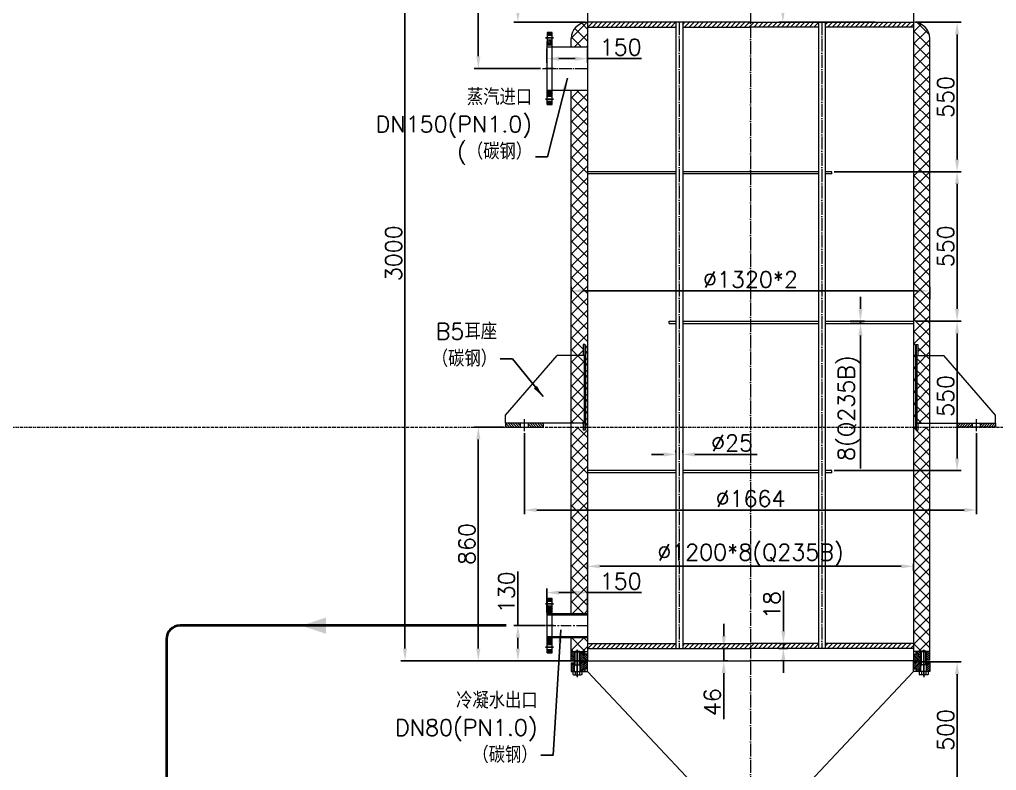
# Model space of a CAD drawing. Header units: millimetres. Extents: x 12181 to 44419, y -180123 to -157321.
# Drawn here: x 16151 to 19747, y -166872 to -164109 of the extents above; entities that cross this region are included whole.
import ezdxf

# ---------------------------------------------------------------- set-up
doc = ezdxf.new("R2010")
doc.units = ezdxf.units.MM
doc.header["$LTSCALE"] = 2
doc.header["$MEASUREMENT"] = 0
for name, pattern in [('ACAD_ISO04W100', [30, 24, -3, 0, -3]), ('CENTER', [50.8, 31.75, -6.35, 6.35, -6.35]), ('CENTER2', [28.575, 19.05, -3.175, 3.175, -3.175]), ('DASHED', [0.75, 0.5, -0.25]), ('DIVIDE2', [15.875, 6.35, -3.175, 0, -3.175, 0, -3.175])]:
    doc.linetypes.add(name, pattern=pattern)
doc.layers.get('0').update_dxf_attribs({"lineweight": 20})
for name, color, linetype, lineweight in [('1', 1, 'Continuous', 9), ('中心线', 1, 'CENTER2', 13), ('中心线层', 1, 'ACAD_ISO04W100', 9), ('剖面线层', 4, 'Continuous', 9), ('尺寸线层', 3, 'Continuous', 13), ('纯蒸汽', 1, 'Continuous', 40), ('细实线', 8, 'Continuous', 13)]:
    doc.layers.add(name, color=color, linetype=linetype, lineweight=lineweight)
for name, color, linetype in [('2', 2, 'DASHED'), ('3', 3, 'CENTER'), ('PIPE1', 1, 'Continuous'), ('PIPING1', 7, 'Continuous')]:
    doc.layers.add(name, color=color, linetype=linetype)
doc.layers.get('PIPING1').off()
doc.styles.get("Standard").update_dxf_attribs({"font": 'txt.shx', "bigfont": 'hztxt.shx'})
doc.dimstyles.new('总装图', dxfattribs={"dimscale": 1.5, "dimtxt": 40, "dimasz": 30, "dimexe": 10, "dimexo": 5, "dimgap": 8, "dimtad": 1, "dimdec": 0, "dimtxsty": 'Standard', "dimcen": 2.5, "dimadec": 0, "dimazin": 0, "dimtfac": 1, "dimtdec": 0, "dimtmove": 0, "dimatfit": 3, "dimfxl": 1, "dimarcsym": 0})
pattern_1 = [(45, (0, 0), (-2.82842712, 2.82842712), [])]

# ---------------------------------------------------------------- blocks, each defined once
blk = doc.blocks.new('ARRAY')
at = {"layer": 'PIPE1'}
blk.add_solid([(0, 0), (-1, -3), (1, -3)], dxfattribs=at)
blk = doc.blocks.new('ARRAYR')
at = {"layer": 'PIPING1', "rotation": 270}
blk.add_blockref('ARRAY', (0, 0), dxfattribs=at)
blk = doc.blocks.new('ARROWR')
at = {"layer": 'PIPING1'}
blk.add_blockref('ARRAYR', (0.12, -0.03), dxfattribs=at)
blk = doc.blocks.new('*D2257')
at = {"layer": 'Defpoints', "color": 0}
for p in [(18566.816796, -165709.447601), (18591.816796, -165709.447601), (18591.816796, -165709.447601)]:
    blk.add_point(p, dxfattribs=at)
at = {"layer": '尺寸线层', "color": 0, "lineweight": -2}
for p, q in [((18521.816796, -165709.447601), (18476.816796, -165709.447601)), ((18566.816796, -165701.947601), (18566.816796, -165694.447601)), ((18591.816796, -165701.947601), (18591.816796, -165694.447601)), ((18636.816796, -165709.447601), (18865.816796, -165709.447601))]:
    blk.add_line(p, q, dxfattribs=at)
at = {"layer": '尺寸线层', "color": 0}
for points in [[(18521.816796, -165701.947601), (18521.816796, -165716.947601), (18566.816796, -165709.447601)], [(18636.816796, -165701.947601), (18636.816796, -165716.947601), (18591.816796, -165709.447601)]]:
    blk.add_solid(points, dxfattribs=at)
at = {"layer": '尺寸线层', "color": 0, "insert": (18773.816796, -165667.447601), "char_height": 60, "attachment_point": 5}
blk.add_mtext('%%C25', dxfattribs=at)
blk = doc.blocks.new('*D2246')
at = {"layer": 'Defpoints', "color": 0}
for p in [(18241.5, -166104.4), (19441.5, -166104.4), (19441.5, -166121.1)]:
    blk.add_point(p, dxfattribs=at)
at = {"layer": '尺寸线层', "color": 0, "lineweight": -2}
for p, q in [((18241.5, -166111.9), (18241.5, -166136.1)), ((18286.5, -166121.1), (19396.5, -166121.1)), ((19441.5, -166111.9), (19441.5, -166136.1))]:
    blk.add_line(p, q, dxfattribs=at)
at = {"layer": '尺寸线层', "color": 0}
for points in [[(18286.5, -166113.6), (18286.5, -166128.6), (18241.5, -166121.1)], [(19396.5, -166113.6), (19396.5, -166128.6), (19441.5, -166121.1)]]:
    blk.add_solid(points, dxfattribs=at)
at = {"layer": '尺寸线层', "color": 0, "insert": (18841.5, -166079.1), "char_height": 60, "attachment_point": 5}
blk.add_mtext('%%c1200*8(Q235B)', dxfattribs=at)
blk = doc.blocks.new('*D2245')
at = {"layer": 'Defpoints', "color": 0}
for p in [(19501.5, -165107.7), (18181.5, -165145), (19501.5, -165145)]:
    blk.add_point(p, dxfattribs=at)
at = {"layer": '尺寸线层', "color": 0, "lineweight": -2}
for p, q in [((18181.5, -165137.5), (18181.5, -165092.7)), ((19501.5, -165137.5), (19501.5, -165092.7)), ((18226.5, -165107.7), (19456.5, -165107.7))]:
    blk.add_line(p, q, dxfattribs=at)
at = {"layer": '尺寸线层', "color": 0}
for points in [[(18226.5, -165100.2), (18226.5, -165115.2), (18181.5, -165107.7)], [(19456.5, -165100.2), (19456.5, -165115.2), (19501.5, -165107.7)]]:
    blk.add_solid(points, dxfattribs=at)
at = {"layer": '尺寸线层', "color": 0, "insert": (18841.5, -165065.7), "char_height": 60, "attachment_point": 5}
blk.add_mtext('%%C1320*2', dxfattribs=at)
blk = doc.blocks.new('*D2239')
at = {"layer": 'Defpoints', "color": 0}
for p in [(18009.5, -165624), (19673.5, -165624), (19673.5, -165913.9)]:
    blk.add_point(p, dxfattribs=at)
at = {"layer": '尺寸线层', "color": 0, "lineweight": -2}
for p, q in [((18009.5, -165631.5), (18009.5, -165928.9)), ((19673.5, -165631.5), (19673.5, -165928.9)), ((18054.5, -165913.9), (19628.5, -165913.9))]:
    blk.add_line(p, q, dxfattribs=at)
at = {"layer": '尺寸线层', "color": 0}
for points in [[(18054.5, -165906.4), (18054.5, -165921.4), (18009.5, -165913.9)], [(19628.5, -165906.4), (19628.5, -165921.4), (19673.5, -165913.9)]]:
    blk.add_solid(points, dxfattribs=at)
at = {"layer": '尺寸线层', "color": 0, "insert": (18841.5, -165871.9), "char_height": 60, "attachment_point": 5}
blk.add_mtext('%%c1664', dxfattribs=at)
blk = doc.blocks.new('*D2254')
at = {"layer": 'Defpoints', "color": 0}
for p in [(18219.5, -163469), (17569.6, -166469), (18219.5, -166469)]:
    blk.add_point(p, dxfattribs=at)
at = {"layer": '尺寸线层', "color": 0, "lineweight": -2}
for p, q in [((18212, -163469), (17554.6, -163469)), ((17569.6, -163514), (17569.6, -166424)), ((18212, -166469), (17554.6, -166469))]:
    blk.add_line(p, q, dxfattribs=at)
at = {"layer": '尺寸线层', "color": 0}
for points in [[(17562.1, -163514), (17577.1, -163514), (17569.6, -163469)], [(17562.1, -166424), (17577.1, -166424), (17569.6, -166469)]]:
    blk.add_solid(points, dxfattribs=at)
at = {"layer": '尺寸线层', "color": 0, "insert": (17527.6, -164969), "char_height": 60, "attachment_point": 5, "rotation": 90}
blk.add_mtext('3000', dxfattribs=at)
blk = doc.blocks.new('b42')
at = {"layer": '剖面线层'}
h = blk.add_hatch(dxfattribs=at)
h.set_pattern_fill('ANSI31', color=256, scale=2, style=0)
h.set_pattern_definition([(45, (-912.0764, 334.7474), (-4.490128, 4.490128), [])])
h.paths.add_polyline_path([(864.1, 584.8), (864.1, 598.8), (809.1, 598.8), (809.1, 584.8)])
h.paths.add_polyline_path([(949.1, 584.8), (949.1, 598.8), (894.1, 598.8), (894.1, 584.8)])
for p, q in [((653.9, 885.8), (656.9, 888.8)), ((653.9, 885.8), (653.9, 576.8)), ((656.9, 888.8), (656.9, 573.8)), ((656.9, 888.8), (662.9, 888.8)), ((662.9, 888.8), (662.9, 848.8)), ((659.1, 848.8), (659.1, 598.8)), ((659.1, 848.8), (759.1, 848.8)), ((949.1, 628.8), (759.1, 848.8)), ((949.1, 598.8), (949.1, 628.8)), ((653.9, 576.8), (656.9, 573.8)), ((659.1, 598.8), (949.1, 598.8)), ((662.9, 598.8), (662.9, 573.8)), ((809.1, 584.8), (809.1, 598.8)), ((949.1, 584.8), (809.1, 584.8)), ((864.1, 584.8), (864.1, 598.8)), ((894.1, 584.8), (894.1, 598.8)), ((949.1, 598.8), (949.1, 584.8)), ((656.9, 573.8), (662.9, 573.8))]:
    blk.add_line(p, q)
at = {"layer": '中心线层'}
blk.add_line((879.1, 569.7), (879.1, 613.8), dxfattribs=at)
blk = doc.blocks.new('A$C175B02D8')
blk.add_blockref('b42', (-879.1, -584.8))
blk = doc.blocks.new('*D2255')
at = {"layer": 'Defpoints', "color": 0}
for p in [(17985.3, -166339), (18091.5, -166339), (18204, -166469)]:
    blk.add_point(p, dxfattribs=at)
at = {"layer": '尺寸线层', "color": 0, "lineweight": -2}
for p, q in [((17985.3, -166339), (17985.3, -166140)), ((18084, -166339), (17970.3, -166339)), ((17985.3, -166424), (17985.3, -166384)), ((18196.5, -166469), (17970.3, -166469))]:
    blk.add_line(p, q, dxfattribs=at)
at = {"layer": '尺寸线层', "color": 0}
for points in [[(17977.8, -166384), (17992.8, -166384), (17985.3, -166339)], [(17977.8, -166424), (17992.8, -166424), (17985.3, -166469)]]:
    blk.add_solid(points, dxfattribs=at)
at = {"layer": '尺寸线层', "color": 0, "insert": (17943.3, -166217), "char_height": 60, "attachment_point": 5, "rotation": 90}
blk.add_mtext('130', dxfattribs=at)
blk = doc.blocks.new('*D2252')
at = {"layer": 'Defpoints', "color": 0}
for p in [(17839.6, -165608.9), (17939.5, -165608.9), (18196.5, -166469)]:
    blk.add_point(p, dxfattribs=at)
at = {"layer": '尺寸线层', "color": 0, "lineweight": -2}
for p, q in [((17932, -165608.9), (17824.6, -165608.9)), ((17839.6, -166424), (17839.6, -165653.9)), ((18189, -166469), (17824.6, -166469))]:
    blk.add_line(p, q, dxfattribs=at)
at = {"layer": '尺寸线层', "color": 0}
for points in [[(17832.1, -165653.9), (17847.1, -165653.9), (17839.6, -165608.9)], [(17832.1, -166424), (17847.1, -166424), (17839.6, -166469)]]:
    blk.add_solid(points, dxfattribs=at)
at = {"layer": '尺寸线层', "color": 0, "insert": (17797.6, -166038.9), "char_height": 60, "attachment_point": 5, "rotation": 90}
blk.add_mtext('860', dxfattribs=at)
blk = doc.blocks.new('*U1906')
at = {"linetype": 'Continuous'}
h = blk.add_hatch(dxfattribs=at)
h.set_pattern_fill('U', color=1, scale=4, angle=45, style=0, pattern_type=0)
h.set_pattern_definition(pattern_1)
h.paths.add_polyline_path([(52333.6, -37927.9), (52322.6, -37927.9), (52322.6, -37945.9), (52333.6, -37945.9)])
h.paths.add_polyline_path([(52377.4, -37927.9), (52351.6, -37927.9), (52351.6, -37945.9), (52356.6, -37945.9), (52356.6, -37947.9), (52377.4, -37947.9)])
h.paths.add_polyline_path([(52493.6, -37927.9), (52467.9, -37927.9), (52467.9, -37947.9), (52488.6, -37947.9), (52488.6, -37945.9), (52493.6, -37945.9)])
h.paths.add_polyline_path([(52522.6, -37927.9), (52511.6, -37927.9), (52511.6, -37945.9), (52522.6, -37945.9)])
blk = doc.blocks.new('*U1907', base_point=(52422.6, -37947.9))
at = {"color": 7, "linetype": 'Continuous'}
for p, q in [((52522.6, -37927.9), (52322.6, -37927.9)), ((52322.6, -37927.9), (52322.6, -37945.9)), ((52333.6, -37927.9), (52333.6, -37945.9)), ((52351.6, -37927.9), (52351.6, -37945.9)), ((52377.4, -37927.9), (52377.4, -37947.9)), ((52467.9, -37927.9), (52467.9, -37947.9)), ((52493.6, -37927.9), (52493.6, -37945.9)), ((52511.6, -37927.9), (52511.6, -37945.9)), ((52522.6, -37945.9), (52522.6, -37927.9)), ((52322.6, -37945.9), (52356.6, -37945.9)), ((52356.6, -37945.9), (52356.6, -37947.9)), ((52356.6, -37947.9), (52488.6, -37947.9)), ((52522.6, -37945.9), (52488.6, -37945.9)), ((52488.6, -37945.9), (52488.6, -37947.9))]:
    blk.add_line(p, q, dxfattribs=at)
at = {"layer": '3', "color": 3, "linetype": 'Continuous'}
for p, q in [((52342.6, -37922.9), (52342.6, -37952.9)), ((52422.6, -37922.9), (52422.6, -37952.9)), ((52502.6, -37922.9), (52502.6, -37952.9))]:
    blk.add_line(p, q, dxfattribs=at)
at = {"color": 1, "linetype": 'Continuous'}
blk.add_blockref('*U1906', (0, 0), dxfattribs=at)
blk = doc.blocks.new('*U1947', base_point=(-70.7, 734.2))
at = {"color": 7}
for p, q in [((-81.9, 750.7), (-83.2, 748.5)), ((-83.2, 748.5), (-83.2, 719.9)), ((-81.9, 717.7), (-83.2, 719.9)), ((-70.7, 750.7), (-81.9, 750.7)), ((-70.7, 742.4), (-81.9, 742.4)), ((-70.7, 726), (-81.9, 726)), ((-70.7, 750.7), (-70.7, 717.7)), ((-70.7, 744.2), (1.8, 744.2)), ((-70.7, 734.2), (-70.7, 734.2)), ((-70.7, 734.2), (-70.7, 734.2)), ((-70.7, 734.2), (-70.7, 734.2)), ((-70.7, 724.2), (1.8, 724.2)), ((-45.7, 744.2), (-45.7, 724.2)), ((1.8, 744.2), (1.8, 724.2)), ((1.8, 744.2), (4.3, 741.7)), ((4.3, 726.7), (1.8, 724.2)), ((4.3, 741.7), (4.3, 726.7)), ((-70.7, 717.7), (-81.9, 717.7))]:
    blk.add_line(p, q, dxfattribs=at)
for centre, radius, start, end in [((-75.9, 746.6), 7.29, 154.3843, 214.3843), ((-55.9, 734.2), 27.3, 162.412, 197.588), ((-75.9, 721.9), 7.29, 145.6157, 205.6157)]:
    blk.add_arc(centre, radius, start, end, dxfattribs=at)
at = {"layer": '1', "color": 1}
for p, q in [((-45.7, 742.2), (-51.2, 744.2)), ((-45.7, 726.2), (-51.2, 724.2)), ((-45.7, 742.2), (3.8, 742.2)), ((-45.7, 726.2), (3.8, 726.2))]:
    blk.add_line(p, q, dxfattribs=at)
at = {"layer": '3', "color": 3, "ltscale": 2}
blk.add_line((-88.2, 734.2), (9.3, 734.2), dxfattribs=at)
blk = doc.blocks.new('*D2250')
at = {"layer": 'Defpoints', "color": 0}
for p in [(18241.5, -166217.8), (18091.5, -166299), (18241.5, -166299)]:
    blk.add_point(p, dxfattribs=at)
at = {"layer": '尺寸线层', "color": 0, "lineweight": -2}
for p, q in [((18091.5, -166291.5), (18091.5, -166202.8)), ((18241.5, -166291.5), (18241.5, -166202.8)), ((18136.5, -166217.8), (18196.5, -166217.8)), ((18241.5, -166217.8), (18440.5, -166217.8))]:
    blk.add_line(p, q, dxfattribs=at)
at = {"layer": '尺寸线层', "color": 0}
for points in [[(18136.5, -166210.3), (18136.5, -166225.3), (18091.5, -166217.8)], [(18196.5, -166210.3), (18196.5, -166225.3), (18241.5, -166217.8)]]:
    blk.add_solid(points, dxfattribs=at)
at = {"layer": '尺寸线层', "color": 0, "insert": (18363.5, -166175.8), "char_height": 60, "attachment_point": 5}
blk.add_mtext('150', dxfattribs=at)
blk = doc.blocks.new('*D2256')
at = {"layer": 'Defpoints', "color": 0}
for p in [(18212, -163469), (17985.3, -164119), (18241.5, -164119)]:
    blk.add_point(p, dxfattribs=at)
at = {"layer": '尺寸线层', "color": 0, "lineweight": -2}
for p, q in [((18204.5, -163469), (17970.3, -163469)), ((17985.3, -163514), (17985.3, -164074)), ((18234, -164119), (17970.3, -164119))]:
    blk.add_line(p, q, dxfattribs=at)
at = {"layer": '尺寸线层', "color": 0}
for points in [[(17977.8, -163514), (17992.8, -163514), (17985.3, -163469)], [(17977.8, -164074), (17992.8, -164074), (17985.3, -164119)]]:
    blk.add_solid(points, dxfattribs=at)
at = {"layer": '尺寸线层', "color": 0, "insert": (17943.3, -163794), "char_height": 60, "attachment_point": 5, "rotation": 90}
blk.add_mtext('650', dxfattribs=at)
blk = doc.blocks.new('*D2253')
at = {"layer": 'Defpoints', "color": 0}
for p in [(17839.6, -163469), (18069.5, -163469), (18076.3, -164289)]:
    blk.add_point(p, dxfattribs=at)
at = {"layer": '尺寸线层', "color": 0, "lineweight": -2}
for p, q in [((18062, -163469), (17824.6, -163469)), ((17839.6, -164244), (17839.6, -163514)), ((18068.8, -164289), (17824.6, -164289))]:
    blk.add_line(p, q, dxfattribs=at)
at = {"layer": '尺寸线层', "color": 0}
for points in [[(17832.1, -163514), (17847.1, -163514), (17839.6, -163469)], [(17832.1, -164244), (17847.1, -164244), (17839.6, -164289)]]:
    blk.add_solid(points, dxfattribs=at)
at = {"layer": '尺寸线层', "color": 0, "insert": (17797.6, -163879), "char_height": 60, "attachment_point": 5, "rotation": 90}
blk.add_mtext('820', dxfattribs=at)
blk = doc.blocks.new('*U1898')
at = {"linetype": 'Continuous'}
h = blk.add_hatch(dxfattribs=at)
h.set_pattern_fill('U', color=1, scale=4, angle=45, style=0, pattern_type=0)
h.set_pattern_definition(pattern_1)
h.paths.add_polyline_path([(-7519, -146064.2), (-7530, -146064.2), (-7530, -146082.2), (-7519, -146082.2)])
h.paths.add_polyline_path([(-7482.8, -146064.2), (-7501, -146064.2), (-7501, -146082.2), (-7497, -146082.2), (-7497, -146084.2), (-7482.8, -146084.2)])
h.paths.add_polyline_path([(-7294, -146064.2), (-7312.3, -146064.2), (-7312.3, -146084.2), (-7298, -146084.2), (-7298, -146082.2), (-7294, -146082.2)])
h.paths.add_polyline_path([(-7265, -146064.2), (-7276, -146064.2), (-7276, -146082.2), (-7265, -146082.2)])
blk = doc.blocks.new('*U1897', base_point=(36.4, 0))
at = {"color": 7}
for p, q in [((168.9, 20), (-96.1, 20)), ((-96.1, 20), (-96.1, 2)), ((-96.1, 2), (-63.1, 2)), ((-85.1, 20), (-85.1, 2)), ((-67.1, 20), (-67.1, 2)), ((-63.1, 2), (-63.1, 0)), ((-63.1, 0), (135.9, 0)), ((-48.8, 20), (-48.8, 0)), ((121.7, 20), (121.7, 0)), ((168.9, 2), (135.9, 2)), ((135.9, 2), (135.9, 0)), ((139.9, 20), (139.9, 2)), ((157.9, 20), (157.9, 2)), ((168.9, 2), (168.9, 20))]:
    blk.add_line(p, q, dxfattribs=at)
at = {"layer": '3', "color": 3}
for p, q in [((-76.1, 25), (-76.1, -5)), ((36.4, 25), (36.4, -5)), ((148.9, 25), (148.9, -5))]:
    blk.add_line(p, q, dxfattribs=at)
at = {"color": 1, "linetype": 'Continuous'}
blk.add_blockref('*U1898', (7434, 146084.2), dxfattribs=at)
blk = doc.blocks.new('*D2249')
at = {"layer": 'Defpoints', "color": 0}
for p in [(18091.5, -164209.5), (18241.5, -164209.5), (18241.5, -164252.9)]:
    blk.add_point(p, dxfattribs=at)
at = {"layer": '尺寸线层', "color": 0, "lineweight": -2}
for p, q in [((18091.5, -164217), (18091.5, -164267.9)), ((18241.5, -164217), (18241.5, -164267.9)), ((18136.5, -164252.9), (18196.5, -164252.9)), ((18241.5, -164252.9), (18440.5, -164252.9))]:
    blk.add_line(p, q, dxfattribs=at)
at = {"layer": '尺寸线层', "color": 0}
for points in [[(18136.5, -164245.4), (18136.5, -164260.4), (18091.5, -164252.9)], [(18196.5, -164245.4), (18196.5, -164260.4), (18241.5, -164252.9)]]:
    blk.add_solid(points, dxfattribs=at)
at = {"layer": '尺寸线层', "color": 0, "insert": (18363.5, -164210.9), "char_height": 60, "attachment_point": 5}
blk.add_mtext('150', dxfattribs=at)
blk = doc.blocks.new('*D2261')
at = {"layer": 'Defpoints', "color": 0}
for p in [(19529.9, -164669), (19441.5, -165219), (19601.9, -165219)]:
    blk.add_point(p, dxfattribs=at)
at = {"layer": '尺寸线层', "color": 0, "lineweight": -2}
for p, q in [((19537.4, -164669), (19616.9, -164669)), ((19601.9, -164714), (19601.9, -165174)), ((19449, -165219), (19616.9, -165219))]:
    blk.add_line(p, q, dxfattribs=at)
at = {"layer": '尺寸线层', "color": 0}
for points in [[(19594.4, -164714), (19609.4, -164714), (19601.9, -164669)], [(19594.4, -165174), (19609.4, -165174), (19601.9, -165219)]]:
    blk.add_solid(points, dxfattribs=at)
at = {"layer": '尺寸线层', "color": 0, "insert": (19559.9, -164944), "char_height": 60, "attachment_point": 5, "rotation": 90}
blk.add_mtext('550', dxfattribs=at)
blk = doc.blocks.new('*D2243')
at = {"layer": 'Defpoints', "color": 0}
for p in [(19441.5, -165219), (19141.5, -165769), (19601.9, -165769)]:
    blk.add_point(p, dxfattribs=at)
at = {"layer": '尺寸线层', "color": 0, "lineweight": -2}
for p, q in [((19449, -165219), (19616.9, -165219)), ((19601.9, -165264), (19601.9, -165724)), ((19149, -165769), (19616.9, -165769))]:
    blk.add_line(p, q, dxfattribs=at)
at = {"layer": '尺寸线层', "color": 0}
for points in [[(19594.4, -165264), (19609.4, -165264), (19601.9, -165219)], [(19594.4, -165724), (19609.4, -165724), (19601.9, -165769)]]:
    blk.add_solid(points, dxfattribs=at)
at = {"layer": '尺寸线层', "color": 0, "insert": (19559.9, -165494), "char_height": 60, "attachment_point": 5, "rotation": 90}
blk.add_mtext('550', dxfattribs=at)
blk = doc.blocks.new('*D2240')
at = {"layer": 'Defpoints', "color": 0}
for p in [(19463.5, -166473), (19601.9, -166473), (19003.5, -166973)]:
    blk.add_point(p, dxfattribs=at)
at = {"layer": '尺寸线层', "color": 0, "lineweight": -2}
for p, q in [((19471, -166473), (19616.9, -166473)), ((19601.9, -166928), (19601.9, -166518)), ((19011, -166973), (19616.9, -166973))]:
    blk.add_line(p, q, dxfattribs=at)
at = {"layer": '尺寸线层', "color": 0}
for points in [[(19594.4, -166518), (19609.4, -166518), (19601.9, -166473)], [(19594.4, -166928), (19609.4, -166928), (19601.9, -166973)]]:
    blk.add_solid(points, dxfattribs=at)
at = {"layer": '尺寸线层', "color": 0, "insert": (19559.9, -166723), "char_height": 60, "attachment_point": 5, "rotation": 90}
blk.add_mtext('500', dxfattribs=at)
blk = doc.blocks.new('*D2258')
at = {"layer": 'Defpoints', "color": 0}
for p in [(18938.4, -166423), (18939.4, -166405), (18962.4, -166405)]:
    blk.add_point(p, dxfattribs=at)
at = {"layer": '尺寸线层', "color": 0, "lineweight": -2}
for p, q in [((18962.4, -166360), (18962.4, -166211)), ((18945.9, -166423), (18977.4, -166423)), ((18946.9, -166405), (18977.4, -166405)), ((18962.4, -166423), (18962.4, -166405)), ((18962.4, -166468), (18962.4, -166513))]:
    blk.add_line(p, q, dxfattribs=at)
at = {"layer": '尺寸线层', "color": 0}
for points in [[(18954.9, -166360), (18969.9, -166360), (18962.4, -166405)], [(18954.9, -166468), (18969.9, -166468), (18962.4, -166423)]]:
    blk.add_solid(points, dxfattribs=at)
at = {"layer": '尺寸线层', "color": 0, "insert": (18920.4, -166263), "char_height": 60, "attachment_point": 5, "rotation": 90}
blk.add_mtext('18', dxfattribs=at)
blk = doc.blocks.new('*D2247')
at = {"layer": 'Defpoints', "color": 0}
for p in [(18734.7, -166423), (18734.7, -166469), (18743.1, -166469)]:
    blk.add_point(p, dxfattribs=at)
at = {"layer": '尺寸线层', "color": 0, "lineweight": -2}
for p, q in [((18743.1, -166378), (18743.1, -166333)), ((18742.2, -166423), (18758.1, -166423)), ((18743.1, -166423), (18743.1, -166469)), ((18742.2, -166469), (18758.1, -166469)), ((18743.1, -166514), (18743.1, -166683))]:
    blk.add_line(p, q, dxfattribs=at)
at = {"layer": '尺寸线层', "color": 0}
for points in [[(18735.6, -166378), (18750.6, -166378), (18743.1, -166423)], [(18735.6, -166514), (18750.6, -166514), (18743.1, -166469)]]:
    blk.add_solid(points, dxfattribs=at)
at = {"layer": '尺寸线层', "color": 0, "insert": (18701.1, -166621), "char_height": 60, "attachment_point": 5, "rotation": 90}
blk.add_mtext('46', dxfattribs=at)
blk = doc.blocks.new('*D2242')
at = {"layer": 'Defpoints', "color": 0}
for p in [(19201.3, -165219), (19201.3, -165227), (19246.4, -165227)]:
    blk.add_point(p, dxfattribs=at)
at = {"layer": '尺寸线层', "color": 0, "lineweight": -2}
for p, q in [((19246.4, -165174), (19246.4, -165129)), ((19208.8, -165219), (19261.4, -165219)), ((19208.8, -165227), (19261.4, -165227)), ((19246.4, -165219), (19246.4, -165227)), ((19246.4, -165272), (19246.4, -165761))]:
    blk.add_line(p, q, dxfattribs=at)
at = {"layer": '尺寸线层', "color": 0}
for points in [[(19238.9, -165174), (19253.9, -165174), (19246.4, -165219)], [(19238.9, -165272), (19253.9, -165272), (19246.4, -165227)]]:
    blk.add_solid(points, dxfattribs=at)
at = {"layer": '尺寸线层', "color": 0, "insert": (19204.4, -165539), "char_height": 60, "attachment_point": 5, "rotation": 90}
blk.add_mtext('8(Q235B)', dxfattribs=at)
blk = doc.blocks.new('*D2244')
at = {"layer": 'Defpoints', "color": 0}
for p in [(19441.5, -164119), (19141.5, -164669), (19601.9, -164669)]:
    blk.add_point(p, dxfattribs=at)
at = {"layer": '尺寸线层', "color": 0, "lineweight": -2}
for p, q in [((19449, -164119), (19616.9, -164119)), ((19601.9, -164164), (19601.9, -164624)), ((19149, -164669), (19616.9, -164669))]:
    blk.add_line(p, q, dxfattribs=at)
at = {"layer": '尺寸线层', "color": 0}
for points in [[(19594.4, -164164), (19609.4, -164164), (19601.9, -164119)], [(19594.4, -164624), (19609.4, -164624), (19601.9, -164669)]]:
    blk.add_solid(points, dxfattribs=at)
at = {"layer": '尺寸线层', "color": 0, "insert": (19559.9, -164394), "char_height": 60, "attachment_point": 5, "rotation": 90}
blk.add_mtext('550', dxfattribs=at)
blk = doc.blocks.new('*D2241')
at = {"layer": 'Defpoints', "color": 0}
for p in [(19307.3, -163794), (18960.7, -164119), (19307.3, -164119)]:
    blk.add_point(p, dxfattribs=at)
at = {"layer": '尺寸线层', "color": 0, "lineweight": -2}
for p, q in [((19299.8, -163794), (18945.7, -163794)), ((18960.7, -163839), (18960.7, -164074)), ((19299.8, -164119), (18945.7, -164119))]:
    blk.add_line(p, q, dxfattribs=at)
at = {"layer": '尺寸线层', "color": 0}
for points in [[(18953.2, -163839), (18968.2, -163839), (18960.7, -163794)], [(18953.2, -164074), (18968.2, -164074), (18960.7, -164119)]]:
    blk.add_solid(points, dxfattribs=at)
at = {"layer": '尺寸线层', "color": 0, "insert": (18918.7, -163956.5), "char_height": 60, "attachment_point": 5, "rotation": 90}
blk.add_mtext('325', dxfattribs=at)

msp = doc.modelspace()

# ---------------------------------------------------------------- hatches: boundary and pattern name
at = {"layer": '剖面线层'}
h = msp.add_hatch(dxfattribs=at)
h.set_pattern_fill('ANSI37', color=256, scale=250, style=0)
h.set_pattern_definition([(45, (46114.566, -14445.23), (-22.097087, 22.097087), []), (135, (46114.566, -14445.23), (-22.097087, -22.097087), [])])
h.paths.add_polyline_path([(18241.5, -164119, 0.414214), (18181.5, -164179), (18181.5, -164209.5), (18241.5, -164209.5)])
h.paths.add_polyline_path([(18241.5, -164368.5), (18181.5, -164368.5), (18181.5, -165344.9), (18225.8, -165344.9), (18225.8, -165304.9), (18234.8, -165304.9), (18234.8, -165608.9), (18241.5, -165608.9)])
h.paths.add_polyline_path([(18229.5, -165344.9), (18181.5, -165344.9), (18181.5, -165594.9), (18229.5, -165594.9)], flags=17)
h.paths.add_polyline_path([(18241.5, -165608.9), (18234.8, -165608.9), (18234.8, -165619.9), (18225.8, -165619.9), (18225.8, -165608.9), (18181.5, -165608.9), (18181.5, -166294.5), (18241.5, -166294.5)])
h.paths.add_polyline_path([(18241.5, -166383.5), (18181.5, -166383.5), (18181.5, -166434), (18241.5, -166434)])
h.paths.add_polyline_path([(19501.5, -165608.9), (19457.3, -165608.9), (19457.3, -165619.9), (19448.3, -165619.9), (19448.3, -165608.9), (19441.5, -165608.9), (19441.5, -166434), (19501.5, -166434)])
h.paths.add_polyline_path([(19501.5, -165344.9), (19453.5, -165344.9), (19453.5, -165594.9), (19501.5, -165594.9)], flags=17)
h.paths.add_polyline_path([(19501.5, -164179, 0.414214), (19441.5, -164119), (19441.5, -165608.9), (19448.3, -165608.9), (19448.3, -165304.9), (19457.3, -165304.9), (19457.3, -165344.9), (19501.5, -165344.9)])
at = {"layer": '细实线'}
h = msp.add_hatch(dxfattribs=at)
h.set_pattern_fill('_USER', color=256, scale=12, angle=45, style=0, pattern_type=0)
h.set_pattern_definition([(45, (46114.566, -12159.231), (-8.4852814, 8.4852814), [])])
h.paths.add_polyline_path([(18566.8, -164137), (18566.8, -164119), (18241.5, -164119), (18241.5, -164137)])
h.paths.add_polyline_path([(18591.8, -164119), (18591.8, -164137), (18841.5, -164137), (18841.5, -164119)])
h.paths.add_polyline_path([(19091.2, -164137), (19091.2, -164119), (18841.5, -164119), (18841.5, -164137)])
h.paths.add_polyline_path([(19116.2, -164119), (19116.2, -164137), (19441.5, -164137), (19441.5, -164119)])
h = msp.add_hatch(dxfattribs=at)
h.set_pattern_fill('_USER', color=256, scale=12, angle=45, style=0, pattern_type=0)
h.set_pattern_definition([(45, (46114.566, -14445.231), (-8.4852814, 8.4852814), [])])
h.paths.add_polyline_path([(18566.8, -166423), (18566.8, -166405), (18241.5, -166405), (18241.5, -166423)])
h.paths.add_polyline_path([(18591.8, -166405), (18591.8, -166423), (18841.5, -166423), (18841.5, -166405)])
h.paths.add_polyline_path([(19091.2, -166423), (19091.2, -166405), (18841.5, -166405), (18841.5, -166423)])
h.paths.add_polyline_path([(19116.2, -166405), (19116.2, -166423), (19441.5, -166423), (19441.5, -166405)])
h = msp.add_hatch(dxfattribs=at)
h.set_pattern_fill('ANSI31', color=256, scale=40, angle=90, style=0)
h.set_pattern_definition([(135, (46114.566, -14445.231), (-3.5355339, -3.5355339), [])])
h.paths.add_polyline_path([(19469, -166435.5), (19470.5, -166434), (19451.5, -166434), (19451.5, -166444), (19441.5, -166449.7), (19441.5, -166469), (19463.5, -166469), (19466.5, -166466), (19469, -166466)])
h.paths.add_polyline_path([(19501.5, -166434), (19487.5, -166434), (19489, -166435.5), (19489, -166466), (19501.5, -166466)])
h.paths.add_polyline_path([(18241.5, -166449.7), (18231.5, -166444), (18231.5, -166434), (18212.5, -166434), (18214, -166435.5), (18214, -166466), (18216.5, -166466), (18219.5, -166469), (18241.5, -166469)])
h.paths.add_polyline_path([(18194, -166435.5), (18195.5, -166434), (18181.5, -166434), (18181.5, -166466), (18194, -166466)])
h = msp.add_hatch(dxfattribs=at)
h.set_pattern_fill('ANSI31', color=256, scale=40, style=0)
h.set_pattern_definition([(45, (46114.566, -14445.231), (-3.5355339, 3.5355339), [])])
h.paths.add_polyline_path([(19501.5, -166476), (19490.5, -166476), (19490.5, -166508), (19495.5, -166508), (19501.5, -166508)])
h.paths.add_polyline_path([(19467.5, -166476), (19466.5, -166476), (19463.5, -166473), (19441.5, -166473), (19441.5, -166492.2), (19451.5, -166498), (19451.5, -166508), (19467.5, -166508)])
h.paths.add_polyline_path([(18241.5, -166492.2), (18241.5, -166473), (18219.5, -166473), (18216.5, -166476), (18215.5, -166476), (18215.5, -166508), (18231.5, -166508), (18231.5, -166498)])
h.paths.add_polyline_path([(18192.5, -166476), (18181.5, -166476), (18181.5, -166508), (18192.5, -166508)])
h = msp.add_hatch(dxfattribs=at)
h.set_pattern_fill('ANSI37', color=256, scale=15, angle=90, style=0)
h.set_pattern_definition([(135, (46114.5661, -14445.2311), (-1.325825215, -1.325825215), []), (225, (46114.5661, -14445.2311), (1.325825215, -1.325825215), [])])
h.paths.add_polyline_path([(18241.5, -166471), (18241.5, -166469), (18219.5, -166469), (18219.5, -166473), (18241.5, -166473)])
h.paths.add_polyline_path([(19463.5, -166469), (19441.5, -166469), (19441.5, -166471), (19441.5, -166473), (19463.5, -166473)])

# ---------------------------------------------------------------- linework, layer by layer
for p, q in [((18241.5, -163469), (18241.5, -166469)), ((19441.5, -163469), (19441.5, -166469)), ((18841.5, -164119), (18241.5, -164119)), ((18241.5, -164119), (18241.5, -164119)), ((18566.8, -164119), (18566.8, -166423)), ((18591.8, -164119), (18591.8, -166423)), ((18841.5, -164119), (19441.5, -164119)), ((19091.2, -164119), (19091.2, -166423)), ((19116.2, -164119), (19116.2, -166423)), ((19441.5, -164119), (19441.5, -164119)), ((18241.5, -164137), (18566.8, -164137)), ((18591.8, -164137), (18841.5, -164137)), ((19091.2, -164137), (18841.5, -164137)), ((19441.5, -164137), (19116.2, -164137)), ((18181.5, -164209.5), (18181.5, -164179)), ((19501.5, -166434), (19501.5, -164179)), ((18091.5, -164209.5), (18241.5, -164209.5)), ((18091.5, -164368.5), (18241.5, -164368.5)), ((18181.5, -166294.5), (18181.5, -164368.5)), ((18566.8, -164669), (18241.5, -164669)), ((18566.8, -164677), (18241.5, -164677)), ((19091.2, -164669), (18591.8, -164669)), ((19091.2, -164677), (18591.8, -164677)), ((19141.5, -164669), (19116.2, -164669)), ((19141.5, -164677), (19116.2, -164677)), ((19141.5, -164677), (19141.5, -164669)), ((18541.5, -165219), (18566.8, -165219)), ((18541.5, -165227), (18541.5, -165219)), ((18541.5, -165227), (18566.8, -165227)), ((18591.8, -165219), (19091.2, -165219)), ((18591.8, -165227), (19091.2, -165227)), ((19116.2, -165219), (19441.5, -165219)), ((19116.2, -165227), (19441.5, -165227)), ((18566.8, -165769), (18241.5, -165769)), ((18566.8, -165777), (18241.5, -165777)), ((19091.2, -165769), (18591.8, -165769)), ((19091.2, -165777), (18591.8, -165777)), ((19141.5, -165769), (19116.2, -165769)), ((19141.5, -165777), (19116.2, -165777)), ((19141.5, -165777), (19141.5, -165769)), ((18091.5, -166294.5), (18241.5, -166294.5)), ((18091.5, -166299), (18241.5, -166299)), ((18091.5, -166379), (18241.5, -166379)), ((18091.5, -166383.5), (18241.5, -166383.5)), ((18181.5, -166434), (18181.5, -166383.5)), ((18241.5, -166405), (18566.8, -166405)), ((18241.5, -166423), (18841.5, -166423)), ((18591.8, -166405), (18841.5, -166405)), ((19091.2, -166405), (18841.5, -166405)), ((19441.5, -166423), (18841.5, -166423)), ((19441.5, -166405), (19116.2, -166405)), ((18181.5, -166466), (18181.5, -166434)), ((18181.5, -166434), (18195.5, -166434)), ((18212.5, -166434), (18241.5, -166434)), ((18231.5, -166444), (18231.5, -166434)), ((18241.5, -166444), (18231.5, -166444)), ((18231.5, -166444), (18241.5, -166449.7)), ((19470.5, -166434), (19441.5, -166434)), ((19451.5, -166444), (19441.5, -166449.7)), ((19441.5, -166444), (19451.5, -166444)), ((19451.5, -166444), (19451.5, -166434)), ((19501.5, -166434), (19487.5, -166434)), ((19501.5, -166466), (19501.5, -166434)), ((18181.5, -166466), (18194, -166466)), ((18181.5, -166476), (18181.5, -166508)), ((18181.5, -166476), (18194, -166476)), ((18192.5, -166508), (18192.5, -166476)), ((18214, -166466), (18216.5, -166466)), ((18214, -166476), (18216.5, -166476)), ((18215.5, -166508), (18215.5, -166476)), ((18219.5, -166469), (18216.5, -166466)), ((18219.5, -166473), (18216.5, -166476)), ((18219.5, -166469), (18241.5, -166469)), ((18219.5, -166473), (18219.5, -166469)), ((18219.5, -166473), (18241.5, -166473)), ((18231.5, -166498), (18241.5, -166492.2)), ((18231.5, -166498), (18231.5, -166508)), ((18241.5, -166498), (18231.5, -166498)), ((18241.5, -166469), (18841.5, -166469)), ((18241.5, -166471), (18241.5, -166469)), ((18241.5, -166508), (18241.5, -166471)), ((19441.5, -166469), (18841.5, -166469)), ((19463.5, -166469), (19441.5, -166469)), ((19441.5, -166471), (19441.5, -166469)), ((19441.5, -166508), (19441.5, -166471)), ((19463.5, -166473), (19441.5, -166473)), ((19451.5, -166498), (19441.5, -166492.2)), ((19441.5, -166498), (19451.5, -166498)), ((19451.5, -166498), (19451.5, -166508)), ((19463.5, -166469), (19466.5, -166466)), ((19463.5, -166473), (19463.5, -166469)), ((19463.5, -166473), (19466.5, -166476)), ((19469, -166466), (19466.5, -166466)), ((19469, -166476), (19466.5, -166476)), ((19467.5, -166508), (19467.5, -166476)), ((19501.5, -166466), (19489, -166466)), ((19501.5, -166476), (19489, -166476)), ((19490.5, -166508), (19490.5, -166476)), ((19501.5, -166476), (19501.5, -166508)), ((18181.5, -166508), (18194, -166508)), ((18214, -166508), (18241.5, -166508)), ((18241.5, -166508), (18679.6, -166973)), ((19441.5, -166508), (19003.5, -166973)), ((19469, -166508), (19441.5, -166508)), ((19501.5, -166508), (19489, -166508))]:
    msp.add_line(p, q)
for centre, start, end in [((18241.5, -164179), 90, 180), ((19441.5, -164179), 360, 90)]:
    msp.add_arc(centre, 60, start, end)
at = {"layer": '中心线'}
for q in [(18241.5, -166339), (18199.5, -166339)]:
    msp.add_line((18086.5, -166339), q, dxfattribs=at)
at = {"layer": '中心线层'}
for p, q in [((18841.5, -163167.5), (18841.5, -167544.5)), ((18579.3, -164119), (18579.3, -166423)), ((19103.7, -164119), (19103.7, -166423)), ((18076.3, -164289), (18241.5, -164289)), ((18204, -166520.5), (18204, -166529.5)), ((19479, -166520.5), (19479, -166529.5))]:
    msp.add_line(p, q, dxfattribs=at)
at = {"layer": '纯蒸汽'}
for p, q in [((17941.5, -166339), (16741.5, -166339)), ((16691.5, -166389), (16691.5, -166903.9))]:
    msp.add_line(p, q, dxfattribs=at)
msp.add_arc((16741.5, -166389), 50, 90, 180, dxfattribs=at)
at = {"layer": '细实线', "linetype": 'DIVIDE2'}
msp.add_line((15193.1, -165608.9), (34793.8, -165608.9), dxfattribs=at)

# ---------------------------------------------------------------- block references
for name, p, rotation in [('*U1897', (18091.5, -164289), 270), ('*U1947', (18204, -166508), 90)]:
    msp.add_blockref(name, p, dxfattribs=dict(rotation=rotation))
at = {"xscale": -1}
msp.add_blockref('A$C175B02D8', (18009.5, -165608.9), dxfattribs=at)
msp.add_blockref('A$C175B02D8', (19673.5, -165608.9))
at = {"color": 1, "linetype": 'Continuous', "rotation": 270}
msp.add_blockref('*U1907', (18091.5, -166339), dxfattribs=at)
at = {"xscale": -1, "rotation": 270}
msp.add_blockref('*U1947', (19479, -166508), dxfattribs=at)
at = {"layer": '2', "xscale": -30.00000000007906, "yscale": 30, "zscale": 30, "rotation": 359.9965004700896}
msp.add_blockref('ARROWR', (17192.4, -166338.7), dxfattribs=at)

# ---------------------------------------------------------------- texts
at = {"layer": '尺寸线层', "char_height": 60, "attachment_point": 9}
for s, insert in [('蒸汽进口\\PDN150(PN1.0)\\P(（碳钢）', (18037.5, -164644.1)), ('B5耳座\\P（碳钢）', (17908.4, -165387.7)), ('冷凝水出口\\PDN80(PN1.0)\\P（碳钢）', (18057.8, -166845.6))]:
    msp.add_mtext(s, dxfattribs=dict(at, insert=insert))

# ---------------------------------------------------------------- dimensions: what is measured, and where the dimension line sits
at = {"layer": '尺寸线层'}
for base, p1, p2, picture, middle in [((17569.6, -166469), (18219.5, -163469), (18219.5, -166469), '*D2254', (17527.6, -164969)), ((17839.6, -163469), (18076.3, -164289), (18069.5, -163469), '*D2253', (17797.6, -163879)), ((17985.3, -164119), (18212, -163469), (18241.5, -164119), '*D2256', (17943.3, -163794)), ((18960.7, -164119), (19307.3, -163794), (19307.3, -164119), '*D2241', (18918.7, -163956.5)), ((19601.9, -164669), (19441.5, -164119), (19141.5, -164669), '*D2244', (19559.9, -164394)), ((17839.6, -165608.9), (18196.5, -166469), (17939.5, -165608.9), '*D2252', (17797.6, -166038.9)), ((17985.3, -166339), (18204, -166469), (18091.5, -166339), '*D2255', (17943.3, -166217)), ((18962.4, -166405), (18938.4, -166423), (18939.4, -166405), '*D2258', (18920.4, -166263)), ((18743.1, -166469), (18734.7, -166423), (18734.7, -166469), '*D2247', (18701.1, -166621)), ((19601.9, -166473), (19003.5, -166973), (19463.5, -166473), '*D2240', (19559.9, -166723))]:
    dim = msp.add_linear_dim(base=base, p1=p1, p2=p2, angle=90, dimstyle='总装图', dxfattribs=at)
    dim.commit()
    dim.dimension.update_dxf_attribs({"geometry": picture, "text_midpoint": middle})
for base, p1, p2, picture, middle in [((18241.5, -164252.9), (18091.5, -164209.5), (18241.5, -164209.5), '*D2249', (18363.5, -164210.9)), ((18241.5, -166217.8), (18091.5, -166299), (18241.5, -166299), '*D2250', (18363.5, -166175.8))]:
    dim = msp.add_linear_dim(base=base, p1=p1, p2=p2, dimstyle='总装图', dxfattribs=at)
    dim.commit()
    dim.dimension.update_dxf_attribs({"geometry": picture, "text_midpoint": middle})
for base, p1, p2, picture, middle in [((19601.9, -165219), (19529.9, -164669), (19441.5, -165219), '*D2261', (19559.9, -164944)), ((19601.9, -165769), (19441.5, -165219), (19141.5, -165769), '*D2243', (19559.9, -165494))]:
    dim = msp.add_linear_dim(base=base, p1=p1, p2=p2, angle=90, dimstyle='总装图', override={"dimtmove": 1}, dxfattribs=at)
    dim.commit()
    dim.dimension.update_dxf_attribs({"geometry": picture, "text_midpoint": middle})
for base, p1, p2, text, picture, middle in [((19501.5, -165107.7), (18181.5, -165145), (19501.5, -165145), '%%C1320*2', '*D2245', (18841.5, -165065.7)), ((19673.5, -165913.9), (18009.5, -165624), (19673.5, -165624), '%%c1664', '*D2239', (18841.5, -165871.9))]:
    dim = msp.add_linear_dim(base=base, p1=p1, p2=p2, text=text, dimstyle='总装图', dxfattribs=at)
    dim.commit()
    dim.dimension.update_dxf_attribs({"geometry": picture, "text_midpoint": middle})
dim = msp.add_linear_dim(base=(19246.4, -165227), p1=(19201.3, -165219), p2=(19201.3, -165227), angle=90, text='8(Q235B)', dimstyle='总装图', dxfattribs=at)
dim.commit()
dim.dimension.update_dxf_attribs({"geometry": '*D2242', "text_midpoint": (19204.4, -165539)})
for base, p1, p2, text, picture, middle in [((18591.8, -165709.4), (18566.8, -165709.4), (18591.8, -165709.4), '%%C25', '*D2257', (18773.8, -165667.4)), ((19441.5, -166121.1), (18241.5, -166104.4), (19441.5, -166104.4), '%%c1200*8(Q235B)', '*D2246', (18841.5, -166079.1))]:
    dim = msp.add_linear_dim(base=base, p1=p1, p2=p2, text=text, dimstyle='总装图', override={"dimcen": 0, "dimtofl": 0}, dxfattribs=at)
    dim.commit()
    dim.dimension.update_dxf_attribs({"geometry": picture, "text_midpoint": middle})

# ---------------------------------------------------------------- leaders
at = {"layer": '尺寸线层', "annotation_type": 0, "has_hookline": 1, "hookline_direction": 1}
for points, text_width in [([(18167.4, -164325.3), (18094.5, -164614.1), (18049.5, -164614.1)], 560), ([(18077.8, -165496.8), (17965.4, -165357.7), (17920.4, -165357.7)], 240), ([(18143, -166355.2), (18114.8, -166815.6), (18069.8, -166815.6)], 520)]:
    msp.add_leader(points, dimstyle='总装图', override={"dimgap": 8, "dimtad": 0}, dxfattribs=dict(at, text_width=text_width))

doc.saveas('drawing.dxf')
